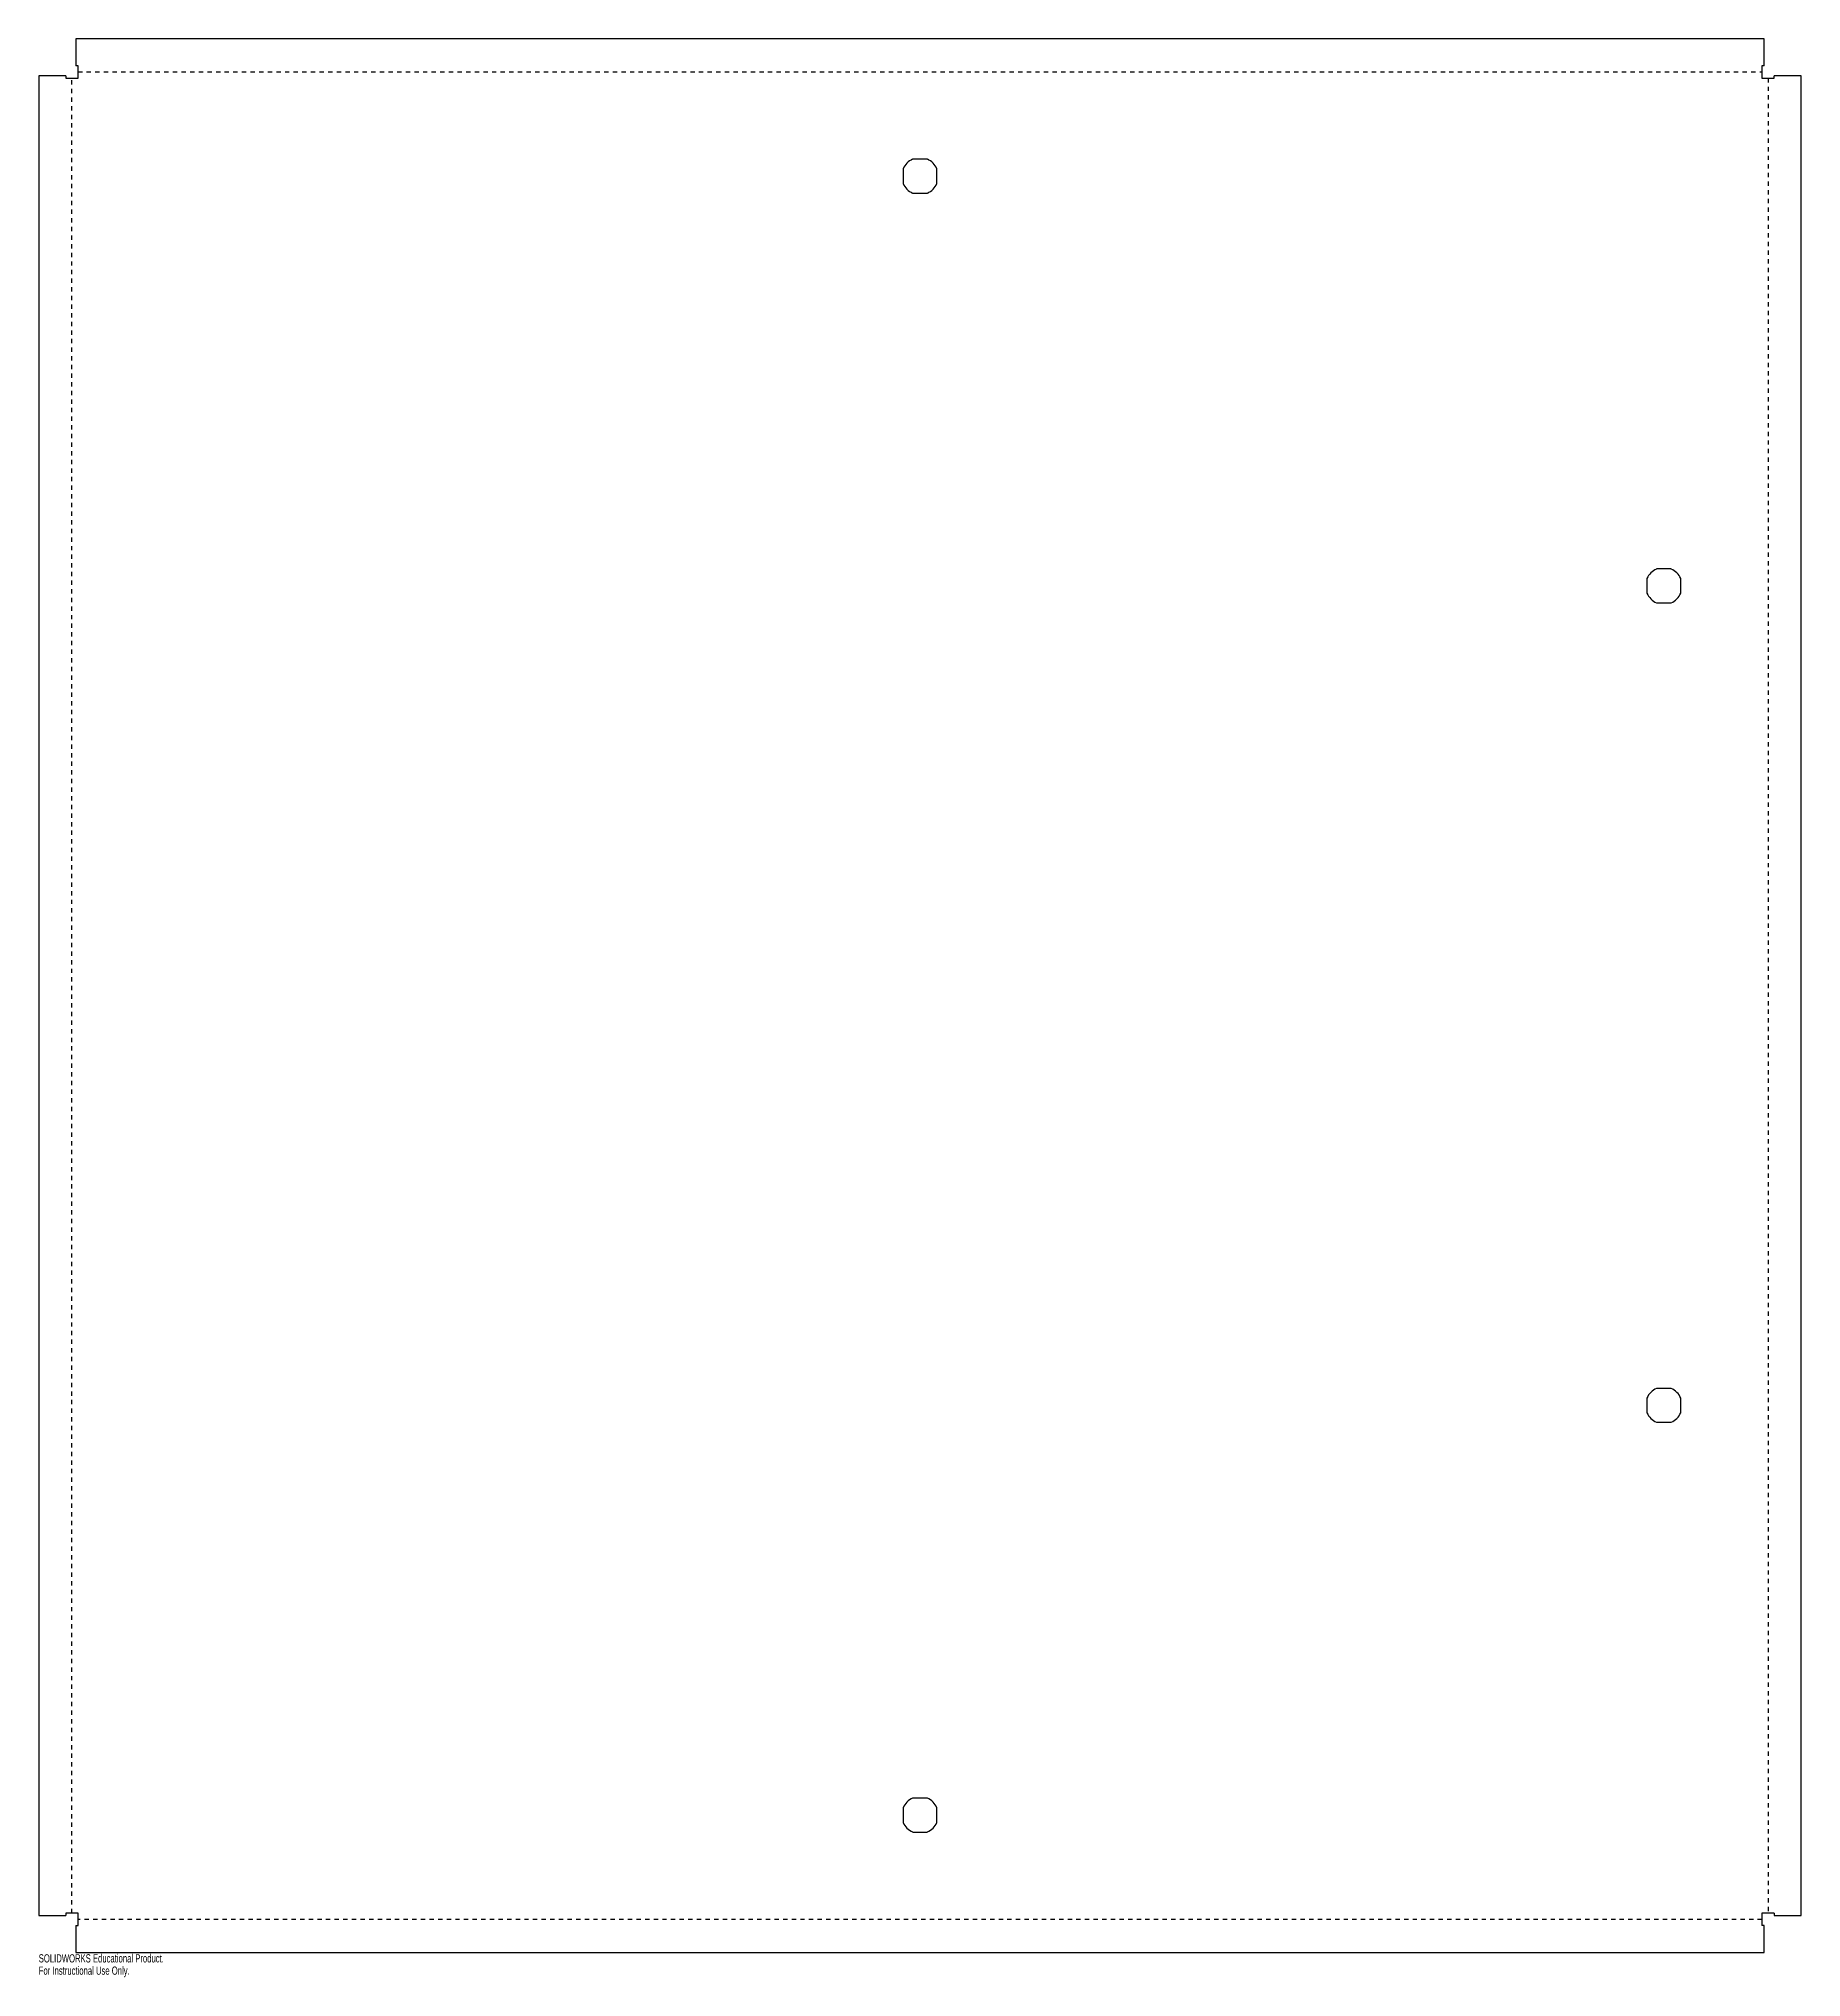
# Model space of a CAD drawing. Header units: inches. Extents: x -20.2 to 20.7, y -16.8 to 28.2.
import ezdxf

# ---------------------------------------------------------------- set-up
doc = ezdxf.new("R2010")
doc.units = ezdxf.units.IN
doc.header["$MEASUREMENT"] = 0
doc.linetypes.add('HIDDEN', pattern=[0.075, 0.05, -0.025])
doc.styles.add('SLDTEXTSTYLE0', font='TXT', dxfattribs={"width": 0.7})

msp = doc.modelspace()

# ---------------------------------------------------------------- linework, layer by layer
at = {"color": 7, "linetype": 'Continuous', "lineweight": 25}
for p, q in [((-19.329, 28.186), (-19.329, 27.561)), ((19.829, 28.186), (-19.329, 28.186)), ((19.829, 27.561), (19.829, 28.186)), ((-19.275, 27.561), (-19.329, 27.561)), ((-19.275, 27.275), (-19.275, 27.561)), ((19.829, 27.561), (19.775, 27.561)), ((19.775, 27.561), (19.775, 27.275)), ((-20.186, 27.329), (-20.186, -15.329)), ((-19.561, 27.329), (-20.186, 27.329)), ((-19.561, 27.329), (-19.561, 27.275)), ((-19.561, 27.275), (-19.275, 27.275)), ((19.775, 27.275), (20.061, 27.275)), ((20.061, 27.275), (20.061, 27.329)), ((20.686, 27.329), (20.061, 27.329)), ((20.686, -15.329), (20.686, 27.329)), ((-0.142, 25.17), (-0.142, 24.83)), ((0.42, 25.392), (0.08, 25.392)), ((0.642, 24.83), (0.642, 25.17)), ((0.08, 24.608), (0.42, 24.608)), ((17.67, 15.892), (17.33, 15.892)), ((17.108, 15.67), (17.108, 15.33)), ((17.892, 15.33), (17.892, 15.67)), ((17.33, 15.108), (17.67, 15.108)), ((17.67, -3.108), (17.33, -3.108)), ((17.108, -3.33), (17.108, -3.67)), ((17.892, -3.67), (17.892, -3.33)), ((17.33, -3.892), (17.67, -3.892)), ((-0.142, -12.83), (-0.142, -13.17)), ((0.42, -12.608), (0.08, -12.608)), ((0.642, -13.17), (0.642, -12.83)), ((0.08, -13.392), (0.42, -13.392)), ((-19.561, -15.275), (-19.561, -15.329)), ((-19.275, -15.275), (-19.561, -15.275)), ((-19.275, -15.561), (-19.275, -15.275)), ((20.061, -15.275), (19.775, -15.275)), ((19.775, -15.275), (19.775, -15.561)), ((20.061, -15.275), (20.061, -15.329)), ((-20.186, -15.329), (-19.561, -15.329)), ((-19.329, -15.561), (-19.329, -16.186)), ((-19.329, -15.561), (-19.275, -15.561)), ((19.829, -15.561), (19.775, -15.561)), ((19.829, -16.186), (19.829, -15.561)), ((20.061, -15.329), (20.686, -15.329)), ((-19.329, -16.186), (19.829, -16.186))]:
    msp.add_line(p, q, dxfattribs=at)
at = {"color": 7, "linetype": 'HIDDEN'}
for p, q in [((-19.275, 27.418), (19.775, 27.418)), ((-19.418, -15.275), (-19.418, 27.275)), ((19.918, 27.275), (19.918, -15.275)), ((19.775, -15.418), (-19.275, -15.418))]:
    msp.add_line(p, q, dxfattribs=at)
at = {"color": 7, "linetype": 'Continuous', "lineweight": 25}
for centre, start, end in [((0.25, 25), 113.5013, 156.4987), ((0.25, 25), 23.5013, 66.4987), ((0.25, 25), 203.5013, 246.4987), ((0.25, 25), 293.5013, 336.4987), ((17.5, 15.5), 113.5013, 156.4987), ((17.5, 15.5), 23.5013, 66.4987), ((17.5, 15.5), 203.5013, 246.4987), ((17.5, 15.5), 293.5013, 336.4987), ((17.5, -3.5), 113.5013, 156.4987), ((17.5, -3.5), 23.5013, 66.4987), ((17.5, -3.5), 203.5013, 246.4987), ((17.5, -3.5), 293.5013, 336.4987), ((0.25, -13), 113.5013, 156.4987), ((0.25, -13), 23.5013, 66.4987), ((0.25, -13), 203.5013, 246.4987), ((0.25, -13), 293.5013, 336.4987)]:
    msp.add_arc(centre, 0.427, start, end, dxfattribs=at)

# ---------------------------------------------------------------- texts
at = {"color": 7, "linetype": 'Continuous', "char_height": 0.1903, "attachment_point": 1, "style": 'SLDTEXTSTYLE0'}
for s, insert in [('SOLIDWORKS Educational Product.', (-20.186, -16.226)), ('For Instructional Use Only.', (-20.186, -16.511))]:
    msp.add_mtext(s, dxfattribs=dict(at, insert=insert))

doc.saveas('drawing.dxf')
